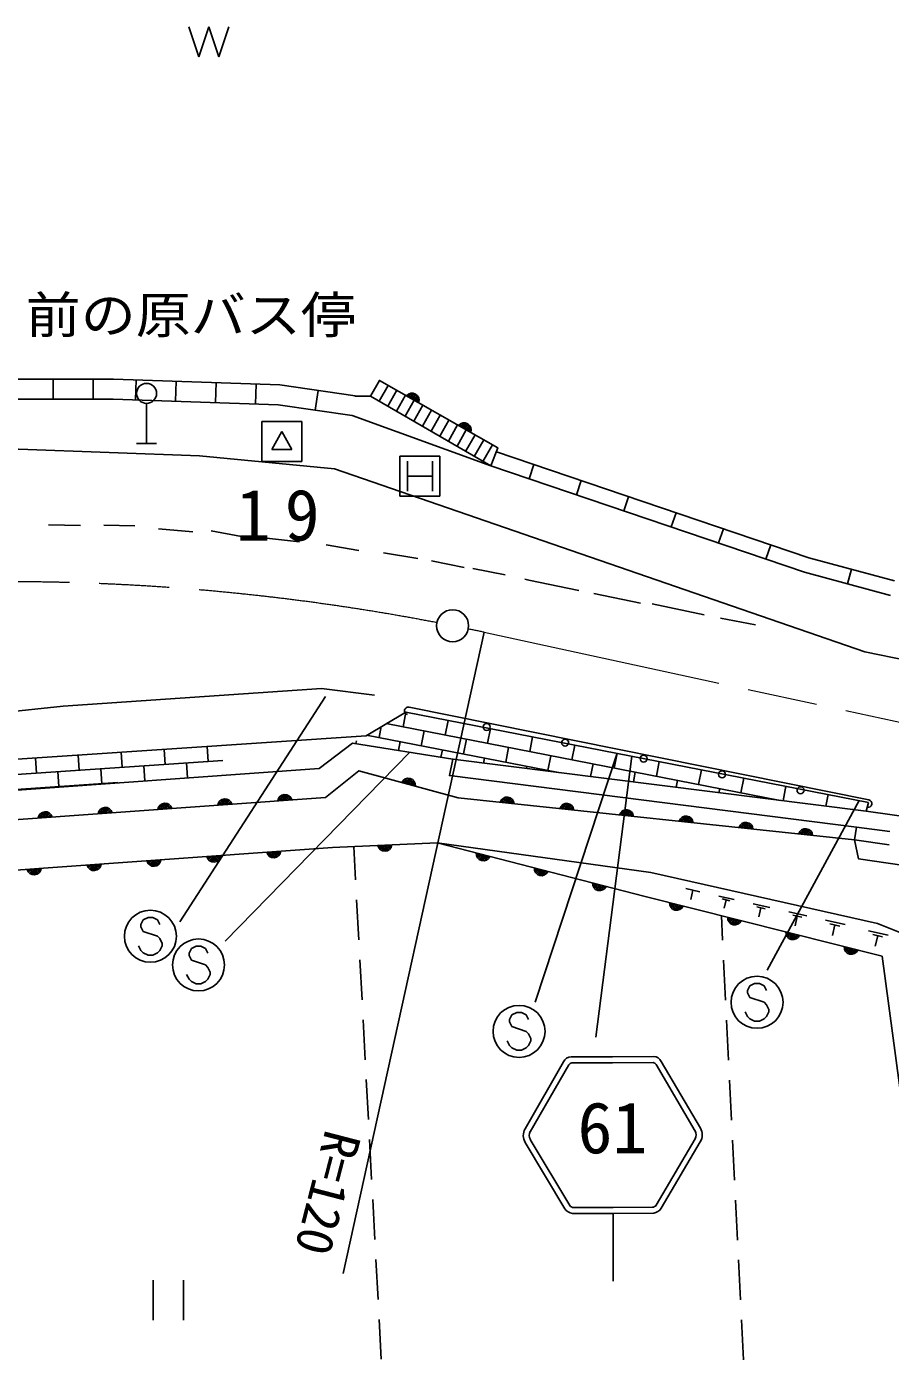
# Model space of a CAD drawing. Units: millimetres, scale not verified. Extents: x 40000 to 680000, y 20000 to 380000.
# Drawn here: x 448249 to 491399, y 265440 to 332437 of the extents above; entities that cross this region are included whole.
import ezdxf
from ezdxf.enums import TextEntityAlignment as Align

# ---------------------------------------------------------------- set-up
doc = ezdxf.new("R2010")
doc.units = ezdxf.units.MM
doc.header["$LTSCALE"] = 1000
doc.linetypes.add('CHAIN', pattern=[18.5, 12, -1.5, 3.5, -1.5])
for name, color, linetype, lineweight in [('M-BGD', 7, 'Continuous', 25), ('M-BMK', 2, 'CHAIN', 13), ('M-BMK-OTRS', 5, 'Continuous', 25), ('M-BMK-SRVR', 3, 'Continuous', 25), ('M-STR-STRC', 7, 'Continuous', 25)]:
    doc.layers.add(name, color=color, linetype=linetype, lineweight=lineweight)
doc.styles.add('ＭＳ ゴシック', font='')
doc.styles.get('ＭＳ ゴシック').set_extended_font_data('MS Gothic')

msp = doc.modelspace()

# ---------------------------------------------------------------- linework, layer by layer
at = {"layer": 'M-BGD'}
for p, q in [((456341, 332437), (456841, 330937)), ((456841, 330937), (457341, 332437)), ((457341, 332437), (457841, 330937)), ((457841, 330937), (458341, 332437)), ((452577, 314830), (444437, 314830)), ((449559, 313830), (449559, 314830)), ((451559, 313830), (451559, 314830)), ((460902, 314541), (452577, 314830)), ((453688, 313791), (453722, 314790)), ((455686, 313721), (455721, 314721)), ((457685, 313652), (457720, 314651)), ((459684, 313582), (459719, 314582)), ((464652, 313995), (460902, 314541)), ((462660, 313274), (462804, 314264)), ((465855, 313723), (466305, 314516)), ((471791, 311390), (465871, 314763)), ((466288, 313473), (466740, 314268)), ((452560, 313830), (444559, 313830)), ((460812, 313543), (452560, 313830)), ((454235, 313614), (454235, 311614)), ((465422, 313974), (464651, 313974)), ((466720, 313222), (467174, 314021)), ((467153, 312971), (467609, 313773)), ((464507, 313005), (460812, 313543)), ((471432, 310493), (464507, 313005)), ((467586, 312721), (468043, 313526)), ((468019, 312470), (468478, 313278)), ((468451, 312220), (468912, 313031)), ((469346, 312783), (468884, 311969)), ((469781, 312536), (469317, 311719)), ((469749, 311468), (470215, 312288)), ((453735, 311614), (454735, 311614)), ((470182, 311217), (470650, 312041)), ((470615, 310967), (471084, 311793)), ((471047, 310716), (471519, 311546)), ((471432, 310493), (471791, 311390)), ((487330, 305901), (471673, 311204)), ((487111, 305183), (471432, 310493)), ((473352, 309843), (473592, 310554)), ((475720, 309041), (475960, 309752)), ((478088, 308239), (478328, 308950)), ((480456, 307437), (480696, 308148)), ((482823, 306636), (483064, 307346)), ((485191, 305834), (485432, 306544)), ((491613, 304741), (487330, 305901)), ((491417, 304017), (487111, 305183)), ((489264, 304600), (489460, 305324)), ((467195, 298183), (467052, 297447)), ((467351, 298428), (490332, 293794)), ((466212, 297611), (485895, 293769)), ((469306, 297772), (469162, 297035)), ((465228, 297039), (474815, 295168)), ((465960, 297465), (465853, 296917)), ((468107, 297241), (467963, 296505)), ((470217, 296830), (470073, 296093)), ((471416, 297360), (471272, 296624)), ((473526, 296948), (473382, 296212)), ((452967, 296173), (453017, 295424)), ((455112, 296316), (455162, 295568)), ((457258, 296460), (457308, 295712)), ((464724, 296746), (464698, 296609)), ((466908, 296711), (466822, 296269)), ((469018, 296299), (468946, 295929)), ((472327, 296418), (472184, 295682)), ((475636, 296536), (475493, 295800)), ((437918, 294414), (458038, 295760)), ((448677, 295886), (448727, 295137)), ((450822, 296029), (450872, 295281)), ((454090, 295496), (454140, 294751)), ((456235, 295640), (456285, 294900)), ((490199, 293226), (469546, 295833)), ((471128, 295887), (471080, 295639)), ((473239, 295476), (473218, 295370)), ((474437, 296006), (474294, 295270)), ((476548, 295594), (476425, 294965)), ((477746, 296124), (477603, 295388)), ((479857, 295712), (479713, 294976)), ((449799, 295209), (449850, 294461)), ((451945, 295353), (451995, 294604)), ((478658, 295182), (478563, 294695)), ((481967, 295300), (481823, 294564)), ((484077, 294888), (483933, 294152)), ((437886, 293660), (452797, 294658)), ((448777, 294389), (448778, 294379)), ((450922, 294533), (450922, 294528)), ((480768, 294770), (480701, 294425)), ((482878, 294358), (482839, 294155)), ((486187, 294477), (486045, 293751)), ((484988, 293946), (484976, 293885)), ((488297, 294065), (488183, 293481)), ((490310, 293672), (490199, 293226)), ((490199, 293226), (496314, 292357)), ((489709, 292424), (491381, 292224)), ((464681, 289798), (464592, 291458)), ((468755, 291644), (479438, 290163)), ((489620, 291800), (491346, 291556)), ((479438, 290163), (490767, 287612)), ((464841, 286803), (464734, 288800)), ((481187, 289359), (481892, 289200)), ((481540, 289280), (481434, 288809)), ((482835, 288988), (483606, 288814)), ((483005, 288842), (483390, 288755)), ((483197, 288798), (483105, 288388)), ((484547, 288602), (485385, 288414)), ((484732, 288444), (485150, 288349)), ((484941, 288396), (484840, 287950)), ((486326, 288202), (487233, 287998)), ((482962, 288011), (483023, 286779)), ((486525, 288030), (486979, 287928)), ((486752, 287979), (486643, 287495)), ((488172, 287786), (489152, 287565)), ((488388, 287600), (488878, 287490)), ((488633, 287545), (488515, 287022)), ((490767, 287612), (492438, 286944)), ((490313, 287247), (491293, 287027)), ((490529, 287061), (491019, 286951)), ((490774, 287006), (490656, 286484)), ((465002, 283807), (464895, 285804)), ((483073, 285780), (483171, 283783)), ((465163, 280811), (465055, 282808)), ((483221, 282784), (483319, 280786)), ((465323, 277816), (465216, 279813)), ((483369, 279788), (483468, 277790)), ((465484, 274820), (465377, 276817)), ((483517, 276791), (483616, 274794)), ((465644, 271824), (465537, 273821)), ((483665, 273795), (483764, 271797)), ((465805, 268829), (465698, 270826)), ((483813, 270799), (483912, 268801)), ((454572, 269789), (454572, 267789)), ((456072, 269789), (456072, 267789)), ((465965, 265833), (465858, 267830)), ((483961, 267802), (484060, 265805))]:
    msp.add_line(p, q, dxfattribs=at)
msp.add_lwpolyline([(465422, 313974), (471432, 310493), (471791, 311390), (465871, 314763)], close=True, dxfattribs=at)
for points in [[(419121, 305932), (426458, 306578), (447842, 311332), (456883, 310991), (463628, 310345), (490125, 301196), (494359, 300335)], [(412912, 297716), (415341, 297916), (430245, 297114), (446921, 298150), (450074, 298473), (462974, 299364), (465625, 299030)], [(418504, 295254), (430580, 294674), (465201, 296991), (467195, 298183), (490310, 293672)], [(489620, 291800), (489709, 292424), (469368, 295009), (469546, 295833), (464533, 296635), (462862, 295365)], [(405043, 295080), (405359, 290096), (411442, 290497), (422470, 289450), (433710, 289283), (463531, 291411), (468755, 291644)], [(462862, 295365), (446142, 294173), (430390, 293126), (418705, 293872)], [(489620, 291800), (469813, 293895), (464845, 295254), (463174, 293917), (447133, 292758), (431203, 291867), (428352, 291956), (418772, 292513)], [(468755, 291644), (479159, 288971), (490990, 285986)], [(496548, 289862), (489820, 290845), (489620, 291800)], [(495490, 241828), (492549, 274445), (490990, 285986)]]:
    msp.add_lwpolyline(points, dxfattribs=at)
for centre, radius in [((454235, 314114), 500), ((471233, 297442), 175), ((475154, 296651), 175), ((479075, 295860), 175), ((482996, 295070), 175), ((486917, 294279), 175)]:
    msp.add_circle(centre, radius, dxfattribs=at)
for centre, radius, start, end in [((467501, 313772), 354, 339.12738, 141.53256), ((467501, 313772), 283, 341.35142, 139.30852), ((467501, 313772), 212, 345.09774, 135.56219), ((467501, 313772), 142, 352.80947, 127.85046), ((467501, 313772), 100, 3.12713, 117.5328), ((470107, 312287), 354, 339.12738, 141.53256), ((470107, 312287), 283, 341.35142, 139.30852), ((470107, 312287), 212, 345.09774, 135.56219), ((470107, 312287), 142, 352.80947, 127.85046), ((470107, 312287), 100, 3.12713, 117.5328), ((467314, 298245), 188, 78.5993, 258.5993), ((467315, 294522), 354, 353.49882, 155.904), ((467315, 294522), 283, 355.72286, 153.67996), ((467315, 294522), 212, 359.46919, 149.93363), ((467315, 294522), 142, 7.18092, 142.2219), ((467315, 294522), 100, 17.49858, 131.90424), ((455157, 293284), 354, 12.92827, 175.33345), ((455157, 293284), 283, 15.15231, 173.10941), ((455157, 293284), 212, 18.89863, 169.36308), ((458150, 293500), 354, 12.92827, 175.33345), ((458150, 293500), 283, 15.15231, 173.10941), ((458150, 293500), 212, 18.89863, 169.36308), ((458150, 293500), 142, 26.61036, 161.65135), ((458150, 293500), 100, 36.92802, 151.33369), ((461142, 293716), 354, 12.92827, 175.33345), ((461142, 293716), 283, 15.15231, 173.10941), ((461142, 293716), 212, 18.89863, 169.36308), ((461142, 293716), 142, 26.61036, 161.65135), ((461142, 293716), 100, 36.92802, 151.33369), ((472252, 293582), 354, 2.76157, 165.16675), ((472252, 293582), 283, 4.98561, 162.94271), ((472252, 293582), 212, 8.73193, 159.19638), ((472252, 293582), 142, 16.44366, 151.48465), ((472252, 293582), 100, 26.76132, 141.16699), ((475236, 293267), 354, 2.76157, 165.16675), ((475236, 293267), 283, 4.98561, 162.94271), ((475236, 293267), 212, 8.73193, 159.19638), ((490295, 293611), 188, 258.5993, 78.5993), ((449173, 292851), 354, 12.92827, 175.33345), ((449173, 292851), 283, 15.15231, 173.10941), ((449173, 292851), 212, 18.89863, 169.36308), ((449173, 292851), 142, 26.61036, 161.65135), ((449173, 292851), 100, 36.92802, 151.33369), ((452165, 293068), 354, 12.92827, 175.33345), ((452165, 293068), 283, 15.15231, 173.10941), ((452165, 293068), 212, 18.89863, 169.36308), ((452165, 293068), 142, 26.61036, 161.65135), ((452165, 293068), 100, 36.92802, 151.33369), ((455157, 293284), 142, 26.61036, 161.65135), ((455157, 293284), 100, 36.92802, 151.33369), ((475236, 293267), 142, 16.44366, 151.48465), ((475236, 293267), 100, 26.76132, 141.16699), ((478219, 292951), 354, 2.76157, 165.16675), ((478219, 292951), 283, 4.98561, 162.94271), ((478219, 292951), 212, 8.73193, 159.19638), ((478219, 292951), 142, 16.44366, 151.48465), ((478219, 292951), 100, 26.76132, 141.16699), ((481202, 292636), 354, 2.76157, 165.16675), ((481202, 292636), 283, 4.98561, 162.94271), ((481202, 292636), 212, 8.73193, 159.19638), ((481202, 292636), 142, 16.44366, 151.48465), ((481202, 292636), 100, 26.76132, 141.16699), ((484186, 292321), 354, 2.76157, 165.16675), ((484186, 292321), 283, 4.98561, 162.94271), ((484186, 292321), 212, 8.73193, 159.19638), ((484186, 292321), 142, 16.44366, 151.48465), ((484186, 292321), 100, 26.76132, 141.16699), ((487169, 292005), 354, 2.76157, 165.16675), ((487169, 292005), 283, 4.98561, 162.94271), ((487169, 292005), 212, 8.73193, 159.19638), ((487169, 292005), 142, 16.44366, 151.48465), ((466140, 291582), 354, 191.36118, 353.76636), ((466140, 291582), 283, 193.58522, 351.54232), ((466140, 291582), 212, 197.33155, 347.79599), ((466140, 291582), 142, 205.04328, 340.08426), ((466140, 291582), 100, 215.36094, 329.7666), ((487169, 292005), 100, 26.76132, 141.16699), ((454601, 290828), 354, 192.87846, 355.28364), ((454601, 290828), 283, 195.1025, 353.0596), ((454601, 290828), 212, 198.84883, 349.31328), ((454601, 290828), 142, 206.56056, 341.60155), ((454601, 290828), 100, 216.87822, 331.28389), ((457593, 291041), 354, 192.87846, 355.28364), ((457593, 291041), 283, 195.1025, 353.0596), ((457593, 291041), 212, 198.84883, 349.31328), ((457593, 291041), 142, 206.56056, 341.60155), ((457593, 291041), 100, 216.87822, 331.28389), ((460586, 291255), 354, 192.87846, 355.28364), ((460586, 291255), 283, 195.1025, 353.0596), ((460586, 291255), 212, 198.84883, 349.31328), ((460586, 291255), 142, 206.56056, 341.60155), ((460586, 291255), 100, 216.87822, 331.28389), ((471065, 291107), 354, 174.3865, 336.79168), ((471065, 291107), 283, 176.61054, 334.56764), ((471065, 291107), 212, 180.35687, 330.82132), ((471065, 291107), 142, 188.0686, 323.10959), ((471065, 291107), 100, 198.38626, 312.79192), ((448616, 290401), 354, 192.87846, 355.28364), ((448616, 290401), 283, 195.1025, 353.0596), ((448616, 290401), 212, 198.84883, 349.31328), ((448616, 290401), 142, 206.56056, 341.60155), ((448616, 290401), 100, 216.87822, 331.28389), ((451609, 290614), 354, 192.87846, 355.28364), ((451609, 290614), 283, 195.1025, 353.0596), ((451609, 290614), 212, 198.84883, 349.31328), ((451609, 290614), 142, 206.56056, 341.60155), ((451609, 290614), 100, 216.87822, 331.28389), ((473971, 290360), 354, 174.3865, 336.79168), ((473971, 290360), 283, 176.61054, 334.56764), ((473971, 290360), 212, 180.35687, 330.82132), ((473971, 290360), 142, 188.0686, 323.10959), ((473971, 290360), 100, 198.38626, 312.79192), ((476876, 289614), 354, 174.3865, 336.79168), ((476876, 289614), 283, 176.61054, 334.56764), ((476876, 289614), 212, 180.35687, 330.82132), ((476876, 289614), 142, 188.0686, 323.10959), ((476876, 289614), 100, 198.38626, 312.79192), ((480725, 288632), 354, 174.63429, 337.03947), ((480725, 288632), 283, 176.85833, 334.81543), ((480725, 288632), 212, 180.60466, 331.06911), ((480725, 288632), 142, 188.31639, 323.35738), ((480725, 288632), 100, 198.63405, 313.03972), ((483633, 287898), 354, 174.63429, 337.03947), ((483633, 287898), 283, 176.85833, 334.81543), ((483633, 287898), 212, 180.60466, 331.06911), ((483633, 287898), 142, 188.31639, 323.35738), ((483633, 287898), 100, 198.63405, 313.03972), ((486542, 287164), 354, 174.63429, 337.03947), ((486542, 287164), 283, 176.85833, 334.81543), ((486542, 287164), 212, 180.60466, 331.06911), ((486542, 287164), 142, 188.31639, 323.35738), ((486542, 287164), 100, 198.63405, 313.03972), ((489451, 286430), 354, 174.63429, 337.03947), ((489451, 286430), 283, 176.85833, 334.81543), ((489451, 286430), 212, 180.60466, 331.06911), ((489451, 286430), 142, 188.31639, 323.35738), ((489451, 286430), 100, 198.63405, 313.03972)]:
    msp.add_arc(centre, radius, start, end, dxfattribs=at)
at = {"layer": 'M-BMK'}
msp.add_line((471103, 302175), (567307, 281320), dxfattribs=at)
for start, end in [(79.12924, 95.17862), (77.92089, 78.32548)]:
    msp.add_arc((447235, 190646), 114054, start, end, dxfattribs=at)
at = {"layer": 'M-BMK-OTRS'}
for p, q in [((449340, 307551), (450936, 307516)), ((452093, 307525), (453654, 307489)), ((454838, 307345), (456542, 307202)), ((457457, 307237), (458982, 306968)), ((463207, 306547), (464839, 306260)), ((466077, 306152), (467799, 305865)), ((468481, 305740), (470114, 305417)), ((470535, 305354), (472150, 305049)), ((476581, 304116), (478913, 303632)), ((479496, 303587), (482097, 303049)), ((482922, 302887), (484662, 302546))]:
    msp.add_line(p, q, dxfattribs=at)
for points in [[(460148, 306897), (460381, 306861), (461870, 306699)], [(473136, 304834), (473334, 304780), (475845, 304260)]]:
    msp.add_lwpolyline(points, dxfattribs=at)
at = {"layer": 'M-BMK-SRVR'}
for p, q in [((460002, 310715), (460002, 312715)), ((460002, 312715), (462002, 312715)), ((461002, 312215), (460502, 311315)), ((461502, 311315), (461002, 312215)), ((462002, 312715), (462002, 310715)), ((460502, 311315), (461502, 311315)), ((462002, 310715), (460002, 310715)), ((471103, 302175), (464053, 270123))]:
    msp.add_line(p, q, dxfattribs=at)
msp.add_circle((469530, 302500), 800, dxfattribs=at)
at = {"layer": 'M-STR-STRC'}
for p, q in [((466896, 308973), (466896, 310973)), ((466896, 310973), (468896, 310973)), ((468896, 310973), (468896, 308973)), ((467271, 310723), (467271, 309223)), ((468521, 310723), (468521, 309223)), ((467271, 309973), (468521, 309973)), ((468896, 308973), (466896, 308973)), ((463180, 298963), (455897, 287697)), ((467390, 296178), (458157, 286728)), ((477746, 296124), (473657, 283679)), ((478481, 295981), (476688, 281938)), ((489842, 293763), (485245, 285293)), ((454071, 287807), (453953, 287570)), ((453953, 287570), (453953, 287452)), ((453953, 287452), (454071, 287216)), ((454307, 287925), (454071, 287807)), ((454544, 287925), (454307, 287925)), ((454780, 287807), (454544, 287925)), ((454898, 287570), (454780, 287807)), ((454071, 287216), (454780, 286979)), ((454780, 286979), (454898, 286861)), ((454898, 286861), (455016, 286625)), ((453953, 286270), (453835, 286507)), ((454071, 286152), (453953, 286270)), ((454307, 286034), (454071, 286152)), ((454780, 286152), (454544, 286034)), ((454898, 286270), (454780, 286152)), ((455016, 286507), (454898, 286270)), ((455016, 286625), (455016, 286507)), ((456475, 286371), (456357, 286135)), ((456357, 286135), (456357, 286017)), ((456711, 286490), (456475, 286371)), ((456948, 286490), (456711, 286490)), ((457184, 286371), (456948, 286490)), ((457302, 286135), (457184, 286371)), ((454544, 286034), (454307, 286034)), ((456357, 286017), (456475, 285781)), ((456475, 285781), (457184, 285544)), ((457184, 285544), (457302, 285426)), ((457302, 285426), (457420, 285190)), ((456357, 284835), (456238, 285071)), ((456475, 284717), (456357, 284835)), ((457302, 284835), (457184, 284717)), ((457420, 285071), (457302, 284835)), ((457420, 285190), (457420, 285071)), ((456711, 284599), (456475, 284717)), ((456948, 284599), (456711, 284599)), ((457184, 284717), (456948, 284599)), ((484389, 284506), (484270, 284269)), ((484270, 284269), (484270, 284151)), ((484270, 284151), (484389, 283915)), ((484625, 284624), (484389, 284506)), ((484861, 284624), (484625, 284624)), ((485098, 284506), (484861, 284624)), ((485216, 284269), (485098, 284506)), ((484389, 283915), (485098, 283679)), ((485098, 283679), (485216, 283560)), ((485216, 283560), (485334, 283324)), ((472495, 283053), (472377, 282816)), ((472377, 282816), (472377, 282698)), ((472731, 283171), (472495, 283053)), ((472967, 283171), (472731, 283171)), ((473204, 283053), (472967, 283171)), ((473322, 282816), (473204, 283053)), ((484270, 282969), (484152, 283206)), ((484389, 282851), (484270, 282969)), ((484625, 282733), (484389, 282851)), ((484861, 282733), (484625, 282733)), ((485098, 282851), (484861, 282733)), ((485216, 282969), (485098, 282851)), ((485334, 283206), (485216, 282969)), ((485334, 283324), (485334, 283206)), ((472377, 282698), (472495, 282462)), ((472495, 282462), (473204, 282225)), ((473204, 282225), (473322, 282107)), ((473322, 282107), (473440, 281871)), ((472377, 281516), (472258, 281753)), ((472495, 281398), (472377, 281516)), ((472731, 281280), (472495, 281398)), ((473204, 281398), (472967, 281280)), ((473322, 281516), (473204, 281398)), ((473440, 281753), (473322, 281516)), ((473440, 281871), (473440, 281753)), ((472967, 281280), (472731, 281280)), ((479955, 280718), (481913, 277392)), ((475079, 280698), (473148, 277356)), ((475339, 280548), (473408, 277206)), ((479696, 280566), (481655, 277240)), ((473414, 276822), (475394, 273515)), ((481651, 276856), (479699, 273533)), ((481910, 276704), (479958, 273381)), ((473157, 276668), (475137, 273361)), ((477549, 273126), (477549, 269740))]:
    msp.add_line(p, q, dxfattribs=at)
for points in [[(479580, 280968), (477516, 280951), (475452, 280951)], [(479547, 280668), (477518, 280651), (475487, 280651)], [(479542, 273442), (477547, 273425), (475551, 273425)], [(479582, 273142), (477549, 273126), (475514, 273125)]]:
    msp.add_lwpolyline(points, dxfattribs=at)
for centre in [(454425, 286979), (456829, 285544), (484743, 283679), (472849, 282225)]:
    msp.add_circle(centre, 1300, dxfattribs=at)
for centre, radius, start, end in [((475469, 280525), 427, 92.29572, 156.02366), ((479566, 280542), 427, 24.44946, 88.1774), ((475509, 280461), 191, 96.53703, 152.95737), ((479527, 280478), 191, 27.51575, 83.93609), ((481289, 277051), 711, 330.80435, 28.66338), ((473775, 277020), 711, 151.80974, 209.66878), ((473775, 277020), 412, 151.80974, 209.66878), ((481289, 277051), 412, 330.80435, 28.66338), ((475627, 273727), 612, 216.76349, 259.34701), ((475563, 273629), 203, 214.0004, 273.155), ((479529, 273645), 203, 267.31812, 326.47272), ((479464, 273743), 612, 281.12611, 323.70964)]:
    msp.add_arc(centre, radius, start, end, dxfattribs=at)

# ---------------------------------------------------------------- texts
at = {"layer": 'M-BGD', "style": 'ＭＳ ゴシック', "width": 1.1}
msp.add_text('前の原バス停', height=1833, dxfattribs=at).set_placement((456443, 316570), align=Align.BOTTOM_CENTER)
at = {"layer": 'M-BGD', "insert": (458696, 306715), "char_height": 2566, "attachment_point": 7, "style": 'ＭＳ ゴシック'}
msp.add_mtext('\\T1.4;19', dxfattribs=at)
at = {"layer": 'M-BMK-SRVR', "style": 'ＭＳ ゴシック'}
msp.add_text('R=120', height=1833, rotation=255.513, dxfattribs=at).set_placement((464077, 277158), align=Align.MIDDLE_LEFT)
at = {"layer": 'M-STR-STRC', "style": 'ＭＳ ゴシック'}
msp.add_text('61', height=2566, dxfattribs=at).set_placement((475772, 275359), align=Align.BOTTOM_LEFT)

doc.saveas('drawing.dxf')
